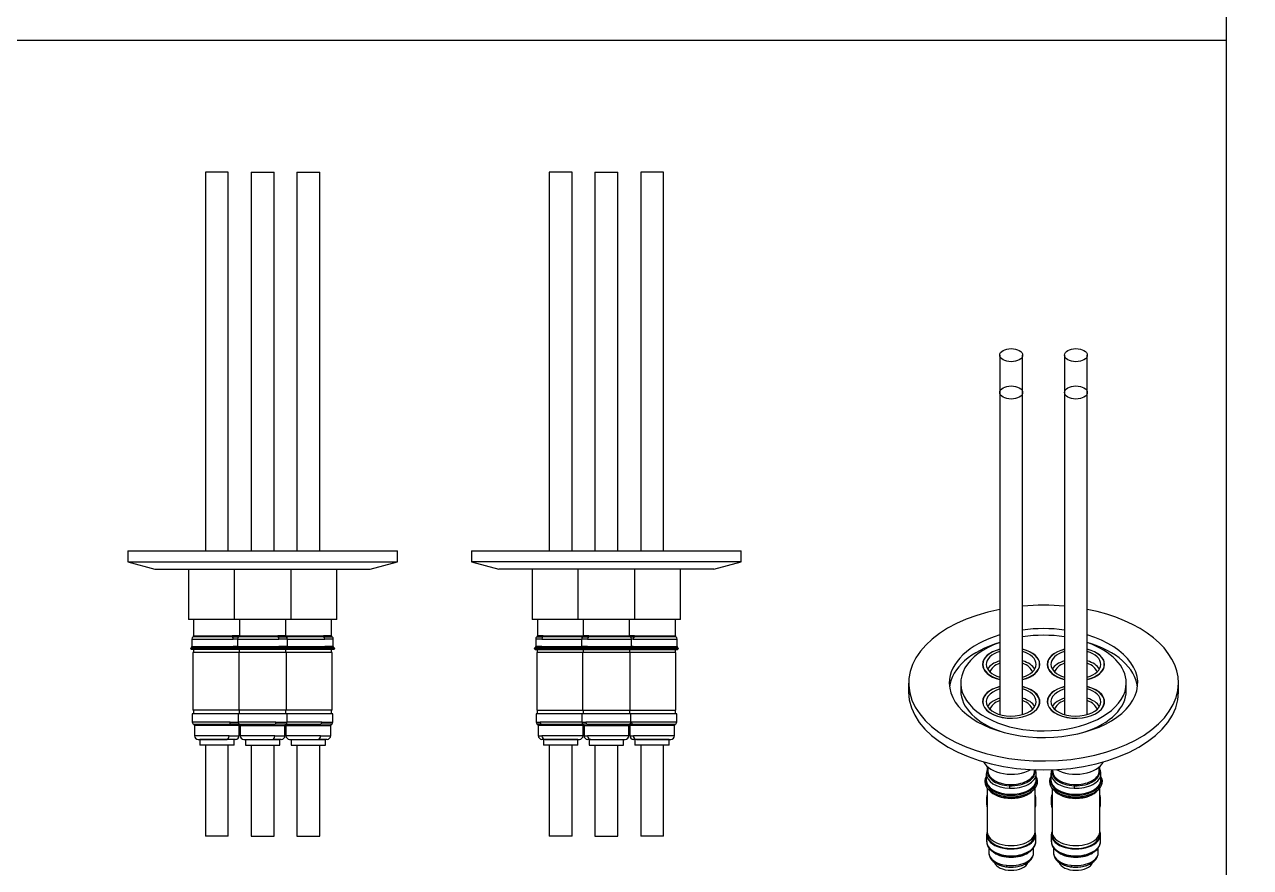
# Model space of a CAD drawing. Header units: millimetres. Extents: x -4251 to 2609, y -1673 to 4048.
# Drawn here: x -2371 to -2030.5, y 3469 to 3703.1 of the extents above; entities that cross this region are included whole.
import ezdxf

# ---------------------------------------------------------------- set-up
doc = ezdxf.new("R2010")
doc.units = ezdxf.units.MM
for name, color, linetype in [('00339', 7, 'Continuous'), ('02353_04', 7, 'Continuous'), ('02646_07', 7, 'Continuous'), ('02648', 7, 'Continuous'), ('03955_75', 7, 'Continuous'), ('14451', 7, 'Continuous'), ('53083_07', 7, 'Continuous')]:
    doc.layers.add(name, color=color, linetype=linetype)

msp = doc.modelspace()

# ---------------------------------------------------------------- linework, layer by layer
at = {"elevation": 0}
for points in [[(-190.3583, 3043.0216), (-2037.2466, 3043.0216), (-2037.2466, 3985.6339)], [(-2037.2466, 3698.5975), (-2718.5459, 3698.5975)]]:
    msp.add_lwpolyline(points, dxfattribs=at)
at = {"layer": '00339', "color": 7, "linetype": 'Continuous'}
for p, q in [((-2324.007, 3537.9044, 0), (-2324.007, 3533.3701, 0)), ((-2311.307, 3537.9044, 0), (-2311.307, 3533.3701, 0)), ((-2298.4038, 3533.3701, 0), (-2298.4038, 3537.9044, 0)), ((-2285.7038, 3533.3701, 0), (-2285.7038, 3537.9044, 0)), ((-2228.5477, 3537.9044, 0), (-2228.5477, 3533.3701, 0)), ((-2215.8477, 3537.9044, 0), (-2215.8477, 3533.3701, 0)), ((-2202.9445, 3533.3701, 0), (-2202.9445, 3537.9044, 0)), ((-2190.2445, 3533.3701, 0), (-2190.2445, 3537.9044, 0)), ((-2324.4896, 3532.4372, 0), (-2313.0089, 3532.4372, 0)), ((-2324.4896, 3532.4372, 0), (-2324.4896, 3530.3968, 0)), ((-2324.4896, 3530.3968, 0), (-2313.0089, 3530.3968, 0)), ((-2313.2198, 3533.0591, 0), (-2324.1679, 3533.0591, 0)), ((-2324.007, 3533.3701, 0), (-2313.3253, 3533.3701, 0)), ((-2311.307, 3533.3701, 0), (-2313.3253, 3533.3701, 0)), ((-2313.2198, 3533.0591, 0), (-2311.4679, 3533.0591, 0)), ((-2311.7896, 3532.4372, 0), (-2313.0089, 3532.4372, 0)), ((-2311.7896, 3530.3968, 0), (-2313.0089, 3530.3968, 0)), ((-2311.7896, 3532.4372, 0), (-2300.3089, 3532.4372, 0)), ((-2311.7896, 3532.4372, 0), (-2311.7896, 3530.3968, 0)), ((-2311.7896, 3530.3968, 0), (-2300.3089, 3530.3968, 0)), ((-2300.5198, 3533.0591, 0), (-2311.4679, 3533.0591, 0)), ((-2311.307, 3533.3701, 0), (-2300.6253, 3533.3701, 0)), ((-2298.4038, 3533.3701, 0), (-2300.6253, 3533.3701, 0)), ((-2300.5198, 3533.0591, 0), (-2298.2429, 3533.0591, 0)), ((-2297.9212, 3532.4372, 0), (-2300.3089, 3532.4372, 0)), ((-2297.9212, 3530.3968, 0), (-2300.3089, 3530.3968, 0)), ((-2287.8198, 3533.0591, 0), (-2298.7679, 3533.0591, 0)), ((-2298.4038, 3533.3701, 0), (-2287.9253, 3533.3701, 0)), ((-2297.9212, 3532.4372, 0), (-2287.6089, 3532.4372, 0)), ((-2297.9212, 3530.3968, 0), (-2297.9212, 3532.4372, 0)), ((-2297.9212, 3530.3968, 0), (-2287.6089, 3530.3968, 0)), ((-2285.7038, 3533.3701, 0), (-2287.9253, 3533.3701, 0)), ((-2287.8198, 3533.0591, 0), (-2285.5429, 3533.0591, 0)), ((-2285.2212, 3532.4372, 0), (-2287.6089, 3532.4372, 0)), ((-2285.2212, 3530.3968, 0), (-2287.6089, 3530.3968, 0)), ((-2285.2212, 3530.3968, 0), (-2285.2212, 3532.4372, 0)), ((-2227.3317, 3532.4372, 0), (-2229.0303, 3532.4372, 0)), ((-2229.0303, 3532.4372, 0), (-2229.0303, 3530.3968, 0)), ((-2227.3317, 3530.3968, 0), (-2229.0303, 3530.3968, 0)), ((-2228.7085, 3533.0591, 0), (-2227.0888, 3533.0591, 0)), ((-2226.9673, 3533.3701, 0), (-2228.5477, 3533.3701, 0)), ((-2227.3317, 3532.4372, 0), (-2216.3303, 3532.4372, 0)), ((-2227.3317, 3530.3968, 0), (-2216.3303, 3530.3968, 0)), ((-2216.0085, 3533.0591, 0), (-2227.0888, 3533.0591, 0)), ((-2226.9673, 3533.3701, 0), (-2215.8477, 3533.3701, 0)), ((-2214.6317, 3532.4372, 0), (-2216.3303, 3532.4372, 0)), ((-2216.3303, 3532.4372, 0), (-2216.3303, 3530.3968, 0)), ((-2214.6317, 3530.3968, 0), (-2216.3303, 3530.3968, 0)), ((-2216.0085, 3533.0591, 0), (-2214.3888, 3533.0591, 0)), ((-2214.2673, 3533.3701, 0), (-2215.8477, 3533.3701, 0)), ((-2214.6317, 3532.4372, 0), (-2202.4619, 3532.4372, 0)), ((-2214.6317, 3530.3968, 0), (-2202.4619, 3530.3968, 0)), ((-2202.7836, 3533.0591, 0), (-2214.3888, 3533.0591, 0)), ((-2214.2673, 3533.3701, 0), (-2202.9445, 3533.3701, 0)), ((-2201.5673, 3533.3701, 0), (-2202.9445, 3533.3701, 0)), ((-2202.7836, 3533.0591, 0), (-2201.6888, 3533.0591, 0)), ((-2202.4619, 3530.3968, 0), (-2202.4619, 3532.4372, 0)), ((-2201.9317, 3532.4372, 0), (-2202.4619, 3532.4372, 0)), ((-2201.9317, 3530.3968, 0), (-2202.4619, 3530.3968, 0)), ((-2201.9317, 3532.4372, 0), (-2189.7619, 3532.4372, 0)), ((-2201.9317, 3530.3968, 0), (-2189.7619, 3530.3968, 0)), ((-2190.0836, 3533.0591, 0), (-2201.6888, 3533.0591, 0)), ((-2201.5673, 3533.3701, 0), (-2190.2445, 3533.3701, 0)), ((-2189.7619, 3530.3968, 0), (-2189.7619, 3532.4372, 0)), ((-2324.6012, 3530.1274, 0), (-2324.9087, 3529.8199, 0)), ((-2284.8021, 3529.8199, 0), (-2324.9087, 3529.8199, 0)), ((-2324.9087, 3529.8199, 0), (-2324.6393, 3529.5505, 0)), ((-2285.0715, 3529.5505, 0), (-2324.6393, 3529.5505, 0)), ((-2312.9357, 3530.1274, 0), (-2324.6012, 3530.1274, 0)), ((-2312.9357, 3530.1274, 0), (-2311.9012, 3530.1274, 0)), ((-2311.9012, 3530.1274, 0), (-2312.2087, 3529.8199, 0)), ((-2312.2087, 3529.8199, 0), (-2311.9393, 3529.5505, 0)), ((-2300.2357, 3530.1274, 0), (-2311.9012, 3530.1274, 0)), ((-2300.2357, 3530.1274, 0), (-2297.8096, 3530.1274, 0)), ((-2287.5357, 3530.1274, 0), (-2297.8096, 3530.1274, 0)), ((-2297.5021, 3529.8199, 0), (-2297.8096, 3530.1274, 0)), ((-2297.7715, 3529.5505, 0), (-2297.5021, 3529.8199, 0)), ((-2287.5357, 3530.1274, 0), (-2285.1096, 3530.1274, 0)), ((-2284.8021, 3529.8199, 0), (-2285.1096, 3530.1274, 0)), ((-2285.0715, 3529.5505, 0), (-2284.8021, 3529.8199, 0)), ((-2229.1419, 3530.1274, 0), (-2229.4494, 3529.8199, 0)), ((-2189.3428, 3529.8199, 0), (-2229.4494, 3529.8199, 0)), ((-2229.4494, 3529.8199, 0), (-2229.18, 3529.5505, 0)), ((-2229.18, 3529.5505, 0), (-2189.6122, 3529.5505, 0)), ((-2229.1419, 3530.1274, 0), (-2227.416, 3530.1274, 0)), ((-2216.4419, 3530.1274, 0), (-2227.416, 3530.1274, 0)), ((-2216.4419, 3530.1274, 0), (-2216.7494, 3529.8199, 0)), ((-2216.7494, 3529.8199, 0), (-2216.48, 3529.5505, 0)), ((-2216.4419, 3530.1274, 0), (-2214.716, 3530.1274, 0)), ((-2202.3503, 3530.1274, 0), (-2214.716, 3530.1274, 0)), ((-2202.0428, 3529.8199, 0), (-2202.3503, 3530.1274, 0)), ((-2202.3503, 3530.1274, 0), (-2202.016, 3530.1274, 0)), ((-2202.3122, 3529.5505, 0), (-2202.0428, 3529.8199, 0)), ((-2189.6503, 3530.1274, 0), (-2202.016, 3530.1274, 0)), ((-2189.3428, 3529.8199, 0), (-2189.6503, 3530.1274, 0)), ((-2189.6122, 3529.5505, 0), (-2189.3428, 3529.8199, 0)), ((-2103.4392, 3496.8726, 0), (-2103.4392, 3495.8021, 0)), ((-2090.536, 3495.8021, 0), (-2090.536, 3496.1735, 0)), ((-2085.4787, 3496.1735, 0), (-2085.4787, 3495.8021, 0)), ((-2072.5755, 3495.8021, 0), (-2072.5755, 3496.8726, 0)), ((-2103.9218, 3495.0404, 0), (-2103.9218, 3493.3744, 0)), ((-2090.0534, 3493.3744, 0), (-2090.0534, 3495.0404, 0)), ((-2085.9613, 3495.0404, 0), (-2085.9613, 3493.3744, 0)), ((-2072.0929, 3493.3744, 0), (-2072.0929, 3495.0404, 0)), ((-2102.1872, 3489.9014, 0), (-2101.9967, 3489.7914, 0)), ((-2091.9785, 3489.7914, 0), (-2091.788, 3489.9014, 0)), ((-2084.2267, 3489.9014, 0), (-2084.0362, 3489.7914, 0)), ((-2074.018, 3489.7914, 0), (-2073.8275, 3489.9014, 0))]:
    msp.add_line(p, q, dxfattribs=at)
for centre, radius, start, end in [((-2324.8706, 3530.3968, 0), 0.381, 314.999981, 359.999997), ((-2323.7276, 3532.4372, 0), 0.762, 125.294386, 180.000001), ((-2324.388, 3533.3701, 0), 0.381, 305.294384, 359.999997), ((-2312.1706, 3530.3968, 0), 0.381, 314.999981, 359.999997), ((-2311.0276, 3532.4372, 0), 0.762, 125.294386, 180.000001), ((-2311.688, 3533.3701, 0), 0.381, 305.294384, 359.999997), ((-2298.0228, 3533.3701, 0), 0.381, 180.000022, 234.705633), ((-2298.6832, 3532.4372, 0), 0.762, 0, 54.705606), ((-2297.5402, 3530.3968, 0), 0.381, 180.000025, 225.000034), ((-2285.3228, 3533.3701, 0), 0.381, 180.000022, 234.705633), ((-2285.9832, 3532.4372, 0), 0.762, 0, 54.705606), ((-2284.8402, 3530.3968, 0), 0.381, 180.000025, 225.000034), ((-2229.4113, 3530.3968, 0), 0.381, 314.999975, 359.999983), ((-2228.2683, 3532.4372, 0), 0.762, 125.294394, 180.000001), ((-2228.9287, 3533.3701, 0), 0.381, 305.294377, 359.999985), ((-2216.7113, 3530.3968, 0), 0.381, 314.999975, 359.999983), ((-2215.5683, 3532.4372, 0), 0.762, 125.294394, 180.000001), ((-2216.2287, 3533.3701, 0), 0.381, 305.294377, 359.999985), ((-2202.5635, 3533.3701, 0), 0.381, 180.000003, 234.705615), ((-2203.2239, 3532.4372, 0), 0.762, 0, 54.70561), ((-2202.0809, 3530.3968, 0), 0.381, 180.000003, 225.000019), ((-2189.8635, 3533.3701, 0), 0.381, 180.000003, 234.705615), ((-2190.5239, 3532.4372, 0), 0.762, 0, 54.70561), ((-2189.3809, 3530.3968, 0), 0.381, 180.000003, 225.000019), ((-2100.2343, 3494.8386, 0), 3.678, 150.633138, 177.113948), ((-2082.2738, 3494.8386, 0), 3.678, 158.347388, 177.113948)]:
    msp.add_arc(centre, radius, start, end, dxfattribs=at)
for centre, major_axis, ratio, start_param, end_param in [((-2313.0755, 3533.3701, 0), (0, 0.381), 0.65566811, 1.57079586, 2.52558945), ((-2313.5085, 3532.4372, 0), (0, 0.762), 0.65566811, 4.712389, 5.66718163), ((-2312.7591, 3530.3968, 0), (0, 0.381), 0.65566811, 1.57079574, 2.35619484), ((-2300.3755, 3533.3701, 0), (0, 0.381), 0.65566811, 1.57079586, 2.52558945), ((-2300.8085, 3532.4372, 0), (0, 0.762), 0.65566811, 4.712389, 5.66718163), ((-2300.0591, 3530.3968, 0), (0, 0.381), 0.65566811, 1.57079574, 2.35619484), ((-2287.6755, 3533.3701, 0), (0, 0.381), 0.65566811, 1.57079586, 2.52558945), ((-2288.1085, 3532.4372, 0), (0, 0.762), 0.65566811, 4.712389, 5.66718163), ((-2287.3591, 3530.3968, 0), (0, 0.381), 0.65566811, 1.57079574, 2.35619484), ((-2227.6194, 3530.3968, 0), (0, -0.381), 0.75504922, 0.7853978, 1.57079624), ((-2226.7564, 3532.4372, 0), (0, 0.762), 0.75504922, 0.61600367, 1.57079631), ((-2227.255, 3533.3701, 0), (0, -0.381), 0.75504922, 0.61600318, 1.57079625), ((-2214.9194, 3530.3968, 0), (0, -0.381), 0.75504922, 0.7853978, 1.57079624), ((-2214.0564, 3532.4372, 0), (0, 0.762), 0.75504922, 0.61600367, 1.57079631), ((-2214.555, 3533.3701, 0), (0, -0.381), 0.75504922, 0.61600318, 1.57079625), ((-2202.2194, 3530.3968, 0), (0, -0.381), 0.75504922, 0.7853978, 1.57079624), ((-2201.3564, 3532.4372, 0), (0, 0.762), 0.75504922, 0.61600367, 1.57079631), ((-2201.855, 3533.3701, 0), (0, -0.381), 0.75504922, 0.61600318, 1.57079625), ((-2096.9876, 3495.5482, 0), (6.6125, 0), 0.57735027, 2.92056293, 4.64205801), ((-2096.9876, 3495.5482, 0), (-6.6125, 0), 0.57735027, 1.50046532, 3.30539481), ((-2079.0271, 3495.5482, 0), (6.6125, 0), 0.57735027, 2.97779062, 4.64205801), ((-2079.0271, 3495.5482, 0), (-6.6125, 0), 0.57735027, 1.50046532, 3.36262238), ((-2096.9876, 3492.9034, 0), (-7.3533, 0), 0.57735027, 5.94393731, 6.28318531), ((-2096.9876, 3492.9034, 0), (-7.3533, 0), 0.57735027, 0, 3.48084065), ((-2096.9876, 3493.1544, 0), (7.0458, 0), 0.57735027, 2.96337853, 4.64205801), ((-2096.9876, 3495.0404, 0), (6.9342, 0), 0.57735027, 3.14159265, 4.64205795), ((-2096.9876, 3493.3744, 0), (6.9342, 0), 0.57735027, 3.14159265, 3.15786553), ((-2096.9876, 3493.3744, 0), (6.9342, 0), 0.57735027, 3.15786553, 4.64205801), ((-2096.9876, 3495.8021, 0), (6.4516, 0), 0.57735027, 3.14159265, 3.18133205), ((-2096.9876, 3495.8021, 0), (6.4516, 0), 0.57735027, 3.18133205, 4.64205801), ((-2096.9876, 3493.1544, 0), (-7.0458, 0), 0.57735027, 1.50046531, 3.31980676), ((-2096.9876, 3495.0404, 0), (-6.9342, 0), 0.57735027, 1.50046532, 3.14486238), ((-2096.9876, 3493.3744, 0), (-6.9342, 0), 0.57735027, 1.50046531, 3.14159265), ((-2096.9876, 3495.8021, 0), (-6.4516, 0), 0.57735027, 1.50046531, 3.08654418), ((-2096.9876, 3495.8021, 0), (-6.4516, 0), 0.57735027, 3.08654418, 3.14159265), ((-2079.0271, 3492.9034, 0), (-7.3533, 0), 0.57735027, 5.94393731, 6.28318531), ((-2079.0271, 3492.9034, 0), (-7.3533, 0), 0.57735027, 0, 3.48084065), ((-2079.0271, 3493.1544, 0), (7.0458, 0), 0.57735027, 2.96337853, 4.64205801), ((-2079.0271, 3495.0404, 0), (6.9342, 0), 0.57735027, 3.14159265, 4.64205795), ((-2079.0271, 3493.3744, 0), (6.9342, 0), 0.57735027, 3.14159265, 3.15786553), ((-2079.0271, 3493.3744, 0), (6.9342, 0), 0.57735027, 3.15786553, 4.64205801), ((-2079.0271, 3495.8021, 0), (6.4516, 0), 0.57735027, 3.14159265, 3.18133205), ((-2079.0271, 3495.8021, 0), (6.4516, 0), 0.57735027, 3.18133205, 4.64205801), ((-2079.0271, 3493.1544, 0), (-7.0458, 0), 0.57735027, 1.50046531, 3.31980676), ((-2079.0271, 3495.0404, 0), (-6.9342, 0), 0.57735027, 1.50046532, 3.14486238), ((-2079.0271, 3493.3744, 0), (-6.9342, 0), 0.57735027, 1.50046531, 3.14159265), ((-2079.0271, 3495.8021, 0), (-6.4516, 0), 0.57735027, 1.50046531, 3.08654418), ((-2079.0271, 3495.8021, 0), (-6.4516, 0), 0.57735027, 3.08654418, 3.14159265), ((-2096.9876, 3492.6834, 0), (7.0839, 0), 0.57735027, 3.92699091, 5.49778705), ((-2097.5017, 3489.1614, 0), (0.0155, 0.3807), 0.05737767, 4.54363758, 5.32903668), ((-2097.4213, 3491.4857, 0), (0.031, 0.7614), 0.0573777, 1.23265073, 2.18744337), ((-2097.4677, 3491.8671, 0), (0.0155, 0.3807), 0.05737767, 4.37424296, 5.32903655), ((-2079.0271, 3492.6834, 0), (7.0839, 0), 0.57735027, 3.92699091, 5.49778705), ((-2079.5411, 3489.1614, 0), (0.0155, 0.3807), 0.05737767, 4.54363758, 5.32903668), ((-2079.4608, 3491.4857, 0), (0.031, 0.7614), 0.0573777, 1.23265073, 2.18744337), ((-2079.5072, 3491.8671, 0), (0.0155, 0.3807), 0.05737767, 4.37424296, 5.32903655)]:
    msp.add_ellipse(centre, major_axis=major_axis, ratio=ratio, start_param=start_param, end_param=end_param, dxfattribs=at)
for points, knots in [([(-2090.0675, 3495.057, 0), (-2090.0635, 3495.1325, 0), (-2090.0518, 3495.3792, 0), (-2090.1385, 3495.7778, 0), (-2090.2489, 3496.0856, 0), (-2090.3002, 3496.2053, 0)], [0, 0, 0, 0, 0.029218721, 0.111855199, 0.166284502, 0.166284502, 0.166284502, 0.166284502]), ([(-2072.107, 3495.057, 0), (-2072.103, 3495.1325, 0), (-2072.0913, 3495.3792, 0), (-2072.1927, 3495.8456, 0), (-2072.3688, 3496.2966, 0), (-2072.5132, 3496.5538, 0), (-2072.5626, 3496.634, 0)], [0, 0, 0, 0, 0.029218721, 0.111855199, 0.194544236, 0.232892516, 0.232892516, 0.232892516, 0.232892516])]:
    msp.add_open_spline(points, degree=3, knots=knots, dxfattribs=at)
at = {"layer": '02353_04', "color": 7, "linetype": 'Continuous'}
for p, q in [((-2285.3355, 3511.717, 0), (-2324.3753, 3511.717, 0)), ((-2324.3753, 3511.717, 0), (-2324.3753, 3509.3991, 0)), ((-2311.6753, 3511.717, 0), (-2311.6753, 3509.3991, 0)), ((-2298.0355, 3509.3991, 0), (-2298.0355, 3511.717, 0)), ((-2285.3355, 3509.3991, 0), (-2285.3355, 3511.717, 0)), ((-2189.8762, 3511.717, 0), (-2228.916, 3511.717, 0)), ((-2228.916, 3511.717, 0), (-2228.916, 3509.3991, 0)), ((-2216.216, 3511.717, 0), (-2216.216, 3509.3991, 0)), ((-2202.5762, 3509.3991, 0), (-2202.5762, 3511.717, 0)), ((-2189.8762, 3509.3991, 0), (-2189.8762, 3511.717, 0)), ((-2313.8484, 3509.3991, 0), (-2324.3753, 3509.3991, 0)), ((-2323.9946, 3508.8172, 0), (-2314.0553, 3508.8172, 0)), ((-2311.3451, 3508.4673, 0), (-2323.7657, 3508.4673, 0)), ((-2323.7657, 3508.4673, 0), (-2323.7657, 3505.621, 0)), ((-2311.2946, 3508.8172, 0), (-2314.0553, 3508.8172, 0)), ((-2313.8484, 3509.3991, 0), (-2311.6753, 3509.3991, 0)), ((-2301.1484, 3509.3991, 0), (-2311.6753, 3509.3991, 0)), ((-2311.3451, 3505.621, 0), (-2311.3451, 3508.4673, 0)), ((-2311.2946, 3508.8172, 0), (-2301.3553, 3508.8172, 0)), ((-2311.0657, 3508.4673, 0), (-2298.6451, 3508.4673, 0)), ((-2311.0657, 3508.4673, 0), (-2311.0657, 3505.621, 0)), ((-2298.4162, 3508.8172, 0), (-2301.3553, 3508.8172, 0)), ((-2301.1484, 3509.3991, 0), (-2298.0355, 3509.3991, 0)), ((-2298.6451, 3505.621, 0), (-2298.6451, 3508.4673, 0)), ((-2298.4162, 3508.8172, 0), (-2288.6553, 3508.8172, 0)), ((-2298.3657, 3508.4673, 0), (-2285.9451, 3508.4673, 0)), ((-2298.3657, 3508.4673, 0), (-2298.3657, 3505.621, 0)), ((-2288.4484, 3509.3991, 0), (-2298.0355, 3509.3991, 0)), ((-2285.7162, 3508.8172, 0), (-2288.6553, 3508.8172, 0)), ((-2288.4484, 3509.3991, 0), (-2285.3355, 3509.3991, 0)), ((-2285.9451, 3505.621, 0), (-2285.9451, 3508.4673, 0)), ((-2228.916, 3509.3991, 0), (-2227.8205, 3509.3991, 0)), ((-2227.501, 3508.8172, 0), (-2228.5353, 3508.8172, 0)), ((-2215.8858, 3508.4673, 0), (-2228.3064, 3508.4673, 0)), ((-2228.3064, 3508.4673, 0), (-2228.3064, 3505.621, 0)), ((-2216.216, 3509.3991, 0), (-2227.8205, 3509.3991, 0)), ((-2227.501, 3508.8172, 0), (-2215.8353, 3508.8172, 0)), ((-2216.216, 3509.3991, 0), (-2215.1205, 3509.3991, 0)), ((-2215.8858, 3505.621, 0), (-2215.8858, 3508.4673, 0)), ((-2214.801, 3508.8172, 0), (-2215.8353, 3508.8172, 0)), ((-2215.6064, 3508.4673, 0), (-2203.1858, 3508.4673, 0)), ((-2215.6064, 3508.4673, 0), (-2215.6064, 3505.621, 0)), ((-2202.5762, 3509.3991, 0), (-2215.1205, 3509.3991, 0)), ((-2214.801, 3508.8172, 0), (-2202.9568, 3508.8172, 0)), ((-2203.1858, 3505.621, 0), (-2203.1858, 3508.4673, 0)), ((-2202.101, 3508.8172, 0), (-2202.9568, 3508.8172, 0)), ((-2190.4858, 3508.4673, 0), (-2202.9064, 3508.4673, 0)), ((-2202.9064, 3508.4673, 0), (-2202.9064, 3505.621, 0)), ((-2202.5762, 3509.3991, 0), (-2202.4205, 3509.3991, 0)), ((-2189.8762, 3509.3991, 0), (-2202.4205, 3509.3991, 0)), ((-2202.101, 3508.8172, 0), (-2190.2568, 3508.8172, 0)), ((-2190.4858, 3505.621, 0), (-2190.4858, 3508.4673, 0)), ((-2314.1797, 3505.621, 0), (-2323.7657, 3505.621, 0)), ((-2322.7497, 3504.605, 0), (-2314.732, 3504.605, 0)), ((-2312.3611, 3504.605, 0), (-2314.732, 3504.605, 0)), ((-2314.1797, 3505.621, 0), (-2311.3451, 3505.621, 0)), ((-2301.4797, 3505.621, 0), (-2311.0657, 3505.621, 0)), ((-2310.0497, 3504.605, 0), (-2302.032, 3504.605, 0)), ((-2299.6611, 3504.605, 0), (-2302.032, 3504.605, 0)), ((-2301.4797, 3505.621, 0), (-2298.6451, 3505.621, 0)), ((-2288.7797, 3505.621, 0), (-2298.3657, 3505.621, 0)), ((-2297.3497, 3504.605, 0), (-2289.332, 3504.605, 0)), ((-2286.9611, 3504.605, 0), (-2289.332, 3504.605, 0)), ((-2288.7797, 3505.621, 0), (-2285.9451, 3505.621, 0)), ((-2228.3064, 3505.621, 0), (-2227.3088, 3505.621, 0)), ((-2215.8858, 3505.621, 0), (-2227.3088, 3505.621, 0)), ((-2226.456, 3504.605, 0), (-2227.2904, 3504.605, 0)), ((-2226.456, 3504.605, 0), (-2216.9018, 3504.605, 0)), ((-2215.6064, 3505.621, 0), (-2214.6088, 3505.621, 0)), ((-2203.1858, 3505.621, 0), (-2214.6088, 3505.621, 0)), ((-2213.756, 3504.605, 0), (-2214.5904, 3504.605, 0)), ((-2213.756, 3504.605, 0), (-2204.2018, 3504.605, 0)), ((-2202.9064, 3505.621, 0), (-2201.9088, 3505.621, 0)), ((-2190.4858, 3505.621, 0), (-2201.9088, 3505.621, 0)), ((-2201.056, 3504.605, 0), (-2201.8904, 3504.605, 0)), ((-2201.056, 3504.605, 0), (-2191.5018, 3504.605, 0)), ((-2103.8075, 3488.4919, 0), (-2103.8075, 3486.5993, 0)), ((-2090.1677, 3486.5993, 0), (-2090.1677, 3488.4919, 0)), ((-2085.847, 3488.4919, 0), (-2085.847, 3486.5993, 0)), ((-2072.2072, 3486.5993, 0), (-2072.2072, 3488.4919, 0)), ((-2103.8075, 3478.1224, 0), (-2103.8075, 3476.2298, 0)), ((-2090.1677, 3476.2298, 0), (-2090.1677, 3478.1224, 0)), ((-2085.847, 3478.1224, 0), (-2085.847, 3476.2298, 0)), ((-2072.2072, 3476.2298, 0), (-2072.2072, 3478.1224, 0)), ((-2103.1979, 3474.4811, 0), (-2103.1979, 3473.145, 0)), ((-2090.7773, 3473.145, 0), (-2090.7773, 3474.4913, 0)), ((-2085.2374, 3474.4811, 0), (-2085.2374, 3473.145, 0)), ((-2072.8168, 3473.145, 0), (-2072.8168, 3474.4913, 0))]:
    msp.add_line(p, q, dxfattribs=at)
for centre, radius, start, end in [((-2323.7403, 3509.3991, 0), 0.635, 180.000001, 246.389049), ((-2324.1476, 3508.4673, 0), 0.3819, 0, 66.389056), ((-2311.0403, 3509.3991, 0), 0.635, 180.000001, 246.389049), ((-2310.9632, 3508.4673, 0), 0.3819, 129.359645, 180), ((-2311.4476, 3508.4673, 0), 0.3819, 0, 66.389056), ((-2298.2632, 3508.4673, 0), 0.3819, 113.610954, 180), ((-2298.7476, 3508.4673, 0), 0.3819, 0, 50.640355), ((-2298.6705, 3509.3991, 0), 0.635, 293.610945, 359.999999), ((-2285.5632, 3508.4673, 0), 0.3819, 113.610954, 180), ((-2285.9705, 3509.3991, 0), 0.635, 293.610945, 359.999999), ((-2228.281, 3509.3991, 0), 0.635, 180.000001, 246.389055), ((-2228.6883, 3508.4673, 0), 0.3819, 0, 66.389054), ((-2215.581, 3509.3991, 0), 0.635, 180.000001, 246.389055), ((-2215.5039, 3508.4673, 0), 0.3819, 129.359645, 180), ((-2215.9883, 3508.4673, 0), 0.3819, 0, 66.389054), ((-2202.8039, 3508.4673, 0), 0.3819, 113.610944, 180), ((-2203.2883, 3508.4673, 0), 0.3819, 0, 50.640355), ((-2203.2112, 3509.3991, 0), 0.635, 293.610946, 359.999999), ((-2190.1039, 3508.4673, 0), 0.3819, 113.610944, 180), ((-2190.5112, 3509.3991, 0), 0.635, 293.610946, 359.999999), ((-2322.7497, 3505.621, 0), 1.016, 179.999999, 269.999999), ((-2312.3611, 3505.621, 0), 1.016, 270.000001, 0), ((-2310.0497, 3505.621, 0), 1.016, 179.999999, 269.999999), ((-2299.6611, 3505.621, 0), 1.016, 270.000001, 0), ((-2297.3497, 3505.621, 0), 1.016, 179.999999, 269.999999), ((-2286.9611, 3505.621, 0), 1.016, 270.000001, 0), ((-2227.2904, 3505.621, 0), 1.016, 179.999999, 270), ((-2216.9018, 3505.621, 0), 1.016, 270, 0), ((-2214.5904, 3505.621, 0), 1.016, 179.999999, 270), ((-2204.2018, 3505.621, 0), 1.016, 270, 0), ((-2201.8904, 3505.621, 0), 1.016, 179.999999, 270), ((-2191.5018, 3505.621, 0), 1.016, 270, 0), ((-2097.0948, 3481.7334, 0), 9.7083, 262.517221, 273.564013), ((-2079.1343, 3481.7334, 0), 9.7083, 262.517221, 273.564013)]:
    msp.add_arc(centre, radius, start, end, dxfattribs=at)
for centre, major_axis, ratio, start_param, end_param in [((-2314.1935, 3509.3991, 0), (0, 0.635), 0.54356024, 3.55368134, 4.71238899), ((-2301.4935, 3509.3991, 0), (0, 0.635), 0.54356024, 3.55368134, 4.71238899), ((-2288.7935, 3509.3991, 0), (0, 0.635), 0.54356024, 3.55368134, 4.71238899), ((-2227.2875, 3509.3991, 0), (0, -0.635), 0.83937016, 4.71238895, 5.8710966), ((-2214.5875, 3509.3991, 0), (0, -0.635), 0.83937016, 4.71238895, 5.8710966), ((-2201.8875, 3509.3991, 0), (0, -0.635), 0.83937016, 4.71238895, 5.8710966), ((-2314.732, 3505.621, 0), (0, 1.016), 0.54356024, 3.14159265, 4.71238897), ((-2302.032, 3505.621, 0), (0, 1.016), 0.54356024, 3.14159265, 4.71238897), ((-2289.332, 3505.621, 0), (0, 1.016), 0.54356024, 3.14159265, 4.71238897), ((-2226.456, 3505.621, 0), (0, -1.016), 0.83937016, 4.71238902, 6.28318531), ((-2213.756, 3505.621, 0), (0, -1.016), 0.83937016, 4.71238902, 6.28318531), ((-2201.056, 3505.621, 0), (0, -1.016), 0.83937016, 4.71238902, 6.28318531), ((-2096.9876, 3488.4919, 0), (-6.8199, 0), 0.57735027, 6.04627191, 6.28318531), ((-2096.9876, 3488.4919, 0), (-6.8199, 0), 0.57735027, 2.90467925, 3.37850606), ((-2079.0271, 3488.4919, 0), (-6.8199, 0), 0.57735027, 6.04627191, 6.28318531), ((-2079.0271, 3488.4919, 0), (-6.8199, 0), 0.57735027, 2.90467925, 3.37850606), ((-2096.9876, 3488.4919, 0), (-6.8199, 0), 0.57735027, 0, 0.2369134), ((-2096.9876, 3486.5993, 0), (6.8199, 0), 0.57735027, 3.13154326, 3.14159265), ((-2096.9876, 3486.5993, 0), (6.8199, 0), 0.57735027, 3.14159265, 3.37850604), ((-2096.9876, 3486.5993, 0), (-6.8199, 0), 0.57735027, 2.90467927, 3.13154327), ((-2096.9876, 3486.5993, 0), (-6.8199, 0), 0.57735027, 3.13154327, 3.14159265), ((-2079.0271, 3488.4919, 0), (-6.8199, 0), 0.57735027, 0, 0.2369134), ((-2079.0271, 3486.5993, 0), (6.8199, 0), 0.57735027, 3.13154326, 3.14159264), ((-2079.0271, 3486.5993, 0), (6.8199, 0), 0.57735027, 3.14159264, 3.37850604), ((-2079.0271, 3486.5993, 0), (-6.8199, 0), 0.57735027, 2.90467927, 3.13154327), ((-2079.0271, 3486.5993, 0), (-6.8199, 0), 0.57735027, 3.13154327, 3.14159265), ((-2096.9876, 3478.1224, 0), (-6.8199, 0), 0.57735027, 6.04627191, 6.28318531), ((-2096.9876, 3478.1224, 0), (-6.8199, 0), 0.57735027, 0, 3.37850606), ((-2096.9876, 3476.2298, 0), (6.8199, 0), 0.57735027, 3.13154326, 3.14159265), ((-2096.9876, 3476.2298, 0), (6.8199, 0), 0.57735027, 3.14159265, 4.50166368), ((-2096.9876, 3478.1224, 0), (6.5659, 0), 0.57735027, 3.08041956, 6.28318531), ((-2096.9876, 3476.2298, 0), (-6.8199, 0), 0.57735027, 1.36007105, 3.13154327), ((-2096.9876, 3478.1224, 0), (6.5659, 0), 0.57735027, 0, 0.06117309), ((-2096.9876, 3476.2298, 0), (-6.8199, 0), 0.57735027, 3.13154327, 3.14159265), ((-2079.0271, 3478.1224, 0), (-6.8199, 0), 0.57735027, 6.04627191, 6.28318531), ((-2079.0271, 3478.1224, 0), (-6.8199, 0), 0.57735027, 0, 3.37850606), ((-2079.0271, 3476.2298, 0), (6.8199, 0), 0.57735027, 3.13154326, 3.14159264), ((-2079.0271, 3476.2298, 0), (6.8199, 0), 0.57735027, 3.14159264, 4.50166368), ((-2079.0271, 3478.1224, 0), (6.5659, 0), 0.57735027, 3.08041956, 6.28318531), ((-2079.0271, 3476.2298, 0), (-6.8199, 0), 0.57735027, 1.36007105, 3.13154327), ((-2079.0271, 3478.1224, 0), (6.5659, 0), 0.57735027, 0, 0.06117309), ((-2079.0271, 3476.2298, 0), (-6.8199, 0), 0.57735027, 3.13154327, 3.14159265), ((-2096.9876, 3473.145, 0), (6.2103, 0), 0.57735027, 3.14159265, 4.5016637), ((-2096.9876, 3475.4691, 0), (-6.2103, 0), 0.57735027, 0.69826104, 2.43774411), ((-2098.2813, 3472.738, 0), (0.0778, 0.6302), 0.17078593, 2.19685944, 3.14142347), ((-2096.9876, 3473.145, 0), (-6.2103, 0), 0.57735027, 1.36007102, 3.12664968), ((-2096.9876, 3473.145, 0), (-6.2103, 0), 0.57735027, 3.12664968, 3.14159265), ((-2079.0271, 3473.145, 0), (6.2103, 0), 0.57735027, 3.14159265, 4.5016637), ((-2079.0271, 3475.4691, 0), (-6.2103, 0), 0.57735027, 0.69826104, 2.43774411), ((-2080.3208, 3472.738, 0), (0.0778, 0.6302), 0.17078593, 2.19685944, 3.14142347), ((-2079.0271, 3473.145, 0), (-6.2103, 0), 0.57735027, 1.36007102, 3.12664968), ((-2079.0271, 3473.145, 0), (-6.2103, 0), 0.57735027, 3.12664968, 3.14159265), ((-2098.0741, 3470.2124, 0), (0.1245, 1.0083), 0.17078595, 2.19685944, 3.14125942), ((-2080.1136, 3470.2124, 0), (0.1245, 1.0083), 0.17078595, 2.19685944, 3.14125942)]:
    msp.add_ellipse(centre, major_axis=major_axis, ratio=ratio, start_param=start_param, end_param=end_param, dxfattribs=at)
for points, knots in [([(-2103.7917, 3486.6466, 0), (-2103.7972, 3486.5397, 0), (-2103.809, 3486.271, 0), (-2103.731, 3485.9205, 0), (-2103.6487, 3485.6808, 0), (-2103.6281, 3485.6254, 0)], [0, 0, 0, 0, 0.046847715, 0.13837308, 0.166215835, 0.166215835, 0.166215835, 0.166215835]), ([(-2090.3517, 3485.6129, 0), (-2090.3421, 3485.6378, 0), (-2090.2625, 3485.8531, 0), (-2090.1787, 3486.1744, 0), (-2090.1816, 3486.4477, 0), (-2090.1835, 3486.5521, 0)], [0.858327591, 0.858327591, 0.858327591, 0.858327591, 0.86992337, 0.95771848, 1, 1, 1, 1]), ([(-2085.8312, 3486.6466, 0), (-2085.8367, 3486.5397, 0), (-2085.8485, 3486.271, 0), (-2085.7705, 3485.9205, 0), (-2085.6882, 3485.6808, 0), (-2085.6675, 3485.6254, 0)], [0, 0, 0, 0, 0.046847715, 0.13837308, 0.166215835, 0.166215835, 0.166215835, 0.166215835]), ([(-2072.3912, 3485.6129, 0), (-2072.3816, 3485.6378, 0), (-2072.302, 3485.8531, 0), (-2072.2182, 3486.1744, 0), (-2072.2211, 3486.4477, 0), (-2072.223, 3486.5521, 0)], [0.858327591, 0.858327591, 0.858327591, 0.858327591, 0.86992337, 0.95771848, 1, 1, 1, 1]), ([(-2103.7917, 3476.2771, 0), (-2103.7972, 3476.1702, 0), (-2103.809, 3475.9015, 0), (-2103.701, 3475.4163, 0), (-2103.4781, 3474.8761, 0), (-2103.1387, 3474.3588, 0), (-2102.693, 3473.8756, 0), (-2102.1429, 3473.4322, 0), (-2101.4984, 3473.0378, 0), (-2100.7703, 3472.6999, 0), (-2099.9812, 3472.4273, 0), (-2099.155, 3472.2236, 0), (-2098.6422, 3472.1479, 0), (-2098.3591, 3472.1078, 0)], [0, 0, 0, 0, 0.04684772, 0.13837308, 0.23005116, 0.32330906, 0.41885461, 0.51648321, 0.61542341, 0.71488626, 0.81428818, 0.91348273, 1, 1, 1, 1]), ([(-2096.4913, 3472.0439, 0), (-2096.3396, 3472.0481, 0), (-2095.9275, 3472.0608, 0), (-2095.1791, 3472.16, 0), (-2094.3242, 3472.3363, 0), (-2093.5065, 3472.5855, 0), (-2092.7494, 3472.8998, 0), (-2092.0635, 3473.2775, 0), (-2091.4626, 3473.7145, 0), (-2090.9611, 3474.2049, 0), (-2090.5701, 3474.7417, 0), (-2090.3091, 3475.3052, 0), (-2090.1787, 3475.8048, 0), (-2090.1816, 3476.0782, 0), (-2090.1835, 3476.1826, 0)], [0, 0, 0, 0, 0.04179971, 0.13327563, 0.22490484, 0.31678614, 0.40900877, 0.50162582, 0.59459202, 0.68752577, 0.7796392, 0.86992337, 0.95771848, 1, 1, 1, 1]), ([(-2085.8312, 3476.2771, 0), (-2085.8367, 3476.1702, 0), (-2085.8485, 3475.9015, 0), (-2085.7405, 3475.4163, 0), (-2085.5176, 3474.8761, 0), (-2085.1782, 3474.3588, 0), (-2084.7325, 3473.8756, 0), (-2084.1824, 3473.4322, 0), (-2083.5379, 3473.0378, 0), (-2082.8098, 3472.6999, 0), (-2082.0207, 3472.4273, 0), (-2081.1945, 3472.2236, 0), (-2080.6817, 3472.1479, 0), (-2080.3986, 3472.1078, 0)], [0, 0, 0, 0, 0.04684772, 0.13837308, 0.23005116, 0.32330906, 0.41885461, 0.51648321, 0.61542341, 0.71488626, 0.81428818, 0.91348273, 1, 1, 1, 1]), ([(-2078.5308, 3472.0439, 0), (-2078.3791, 3472.0481, 0), (-2077.967, 3472.0608, 0), (-2077.2186, 3472.16, 0), (-2076.3637, 3472.3363, 0), (-2075.546, 3472.5855, 0), (-2074.7888, 3472.8998, 0), (-2074.1029, 3473.2775, 0), (-2073.5021, 3473.7145, 0), (-2073.0006, 3474.2049, 0), (-2072.6096, 3474.7417, 0), (-2072.3486, 3475.3052, 0), (-2072.2182, 3475.8048, 0), (-2072.2211, 3476.0782, 0), (-2072.223, 3476.1826, 0)], [0, 0, 0, 0, 0.04179971, 0.13327563, 0.22490484, 0.31678614, 0.40900877, 0.50162582, 0.59459202, 0.68752577, 0.7796392, 0.86992337, 0.95771848, 1, 1, 1, 1]), ([(-2103.1932, 3473.1411, 0), (-2103.1949, 3473.121, 0), (-2103.2091, 3472.9195, 0), (-2103.1376, 3472.5033, 0), (-2102.9551, 3471.9567, 0), (-2102.6551, 3471.4358, 0), (-2102.2527, 3470.9518, 0), (-2101.7462, 3470.5074, 0), (-2101.1425, 3470.1117, 0), (-2100.4511, 3469.7734, 0), (-2099.6964, 3469.5031, 0), (-2098.9219, 3469.3095, 0), (-2098.4483, 3469.2395, 0), (-2098.1986, 3469.2041, 0)], [0.011680303, 0.011680303, 0.011680303, 0.011680303, 0.021660515, 0.114676475, 0.207146037, 0.300933121, 0.397638587, 0.497859883, 0.60101339, 0.705800157, 0.810929807, 0.915775889, 1, 1, 1, 1]), ([(-2098.1986, 3469.2041, 0), (-2098.0317, 3469.1855, 0), (-2097.6244, 3469.1419, 0), (-2096.8739, 3469.1182, 0), (-2096.0155, 3469.165, 0), (-2095.1667, 3469.2863, 0), (-2094.352, 3469.4812, 0), (-2093.5831, 3469.7486, 0), (-2092.8745, 3470.0873, 0), (-2092.2409, 3470.4961, 0), (-2091.6999, 3470.9707, 0), (-2091.283, 3471.4864, 0), (-2090.9869, 3472.0352, 0), (-2090.8125, 3472.5753, 0), (-2090.7958, 3472.9074, 0), (-2090.7893, 3473.0747, 0)], [0, 0, 0, 0, 0.04388366, 0.12585006, 0.20786684, 0.29003842, 0.37252854, 0.45552016, 0.5391594, 0.62346372, 0.70799899, 0.79155903, 0.86417151, 0.9420512, 1, 1, 1, 1]), ([(-2085.2254, 3473.2154, 0), (-2085.2305, 3473.1664, 0), (-2085.2529, 3472.9444, 0), (-2085.1771, 3472.5033, 0), (-2084.9946, 3471.9567, 0), (-2084.6946, 3471.4358, 0), (-2084.2922, 3470.9518, 0), (-2083.7857, 3470.5074, 0), (-2083.182, 3470.1117, 0), (-2082.4906, 3469.7734, 0), (-2081.7359, 3469.5031, 0), (-2080.9614, 3469.3095, 0), (-2080.4878, 3469.2395, 0), (-2080.2381, 3469.2041, 0)], [0, 0, 0, 0, 0.02166052, 0.11467647, 0.20714604, 0.30093312, 0.39763859, 0.49785988, 0.60101339, 0.70580016, 0.81092981, 0.91577589, 1, 1, 1, 1]), ([(-2080.2381, 3469.2041, 0), (-2080.0712, 3469.1855, 0), (-2079.6639, 3469.1419, 0), (-2078.9134, 3469.1182, 0), (-2078.055, 3469.165, 0), (-2077.2062, 3469.2863, 0), (-2076.3915, 3469.4812, 0), (-2075.6226, 3469.7486, 0), (-2074.914, 3470.0873, 0), (-2074.2804, 3470.4961, 0), (-2073.7394, 3470.9707, 0), (-2073.3225, 3471.4864, 0), (-2073.0264, 3472.0352, 0), (-2072.8519, 3472.5753, 0), (-2072.8353, 3472.9074, 0), (-2072.8288, 3473.0747, 0)], [0, 0, 0, 0, 0.04388366, 0.12585006, 0.20786684, 0.29003842, 0.37252854, 0.45552016, 0.5391594, 0.62346372, 0.70799899, 0.79155903, 0.86417151, 0.9420512, 1, 1, 1, 1])]:
    msp.add_open_spline(points, degree=3, knots=knots, dxfattribs=at)
at = {"layer": '02646_07', "color": 7, "linetype": 'Continuous'}
for p, q in [((-2312.7929, 3504.605, 0), (-2322.3179, 3504.605, 0)), ((-2322.3179, 3504.605, 0), (-2322.3179, 3503.0048, 0)), ((-2312.7929, 3503.0048, 0), (-2322.3179, 3503.0048, 0)), ((-2312.7929, 3503.0048, 0), (-2312.7929, 3504.605, 0)), ((-2309.6179, 3504.605, 0), (-2300.0929, 3504.605, 0)), ((-2309.6179, 3504.605, 0), (-2309.6179, 3503.0048, 0)), ((-2309.6179, 3503.0048, 0), (-2300.0929, 3503.0048, 0)), ((-2300.0929, 3503.0048, 0), (-2300.0929, 3504.605, 0)), ((-2296.9179, 3504.605, 0), (-2287.3929, 3504.605, 0)), ((-2296.9179, 3504.605, 0), (-2296.9179, 3503.0048, 0)), ((-2296.9179, 3503.0048, 0), (-2287.3929, 3503.0048, 0)), ((-2287.3929, 3503.0048, 0), (-2287.3929, 3504.605, 0)), ((-2217.3336, 3504.605, 0), (-2226.8586, 3504.605, 0)), ((-2226.8586, 3504.605, 0), (-2226.8586, 3503.0048, 0)), ((-2217.3336, 3503.0048, 0), (-2226.8586, 3503.0048, 0)), ((-2217.3336, 3503.0048, 0), (-2217.3336, 3504.605, 0)), ((-2214.1586, 3504.605, 0), (-2204.6336, 3504.605, 0)), ((-2214.1586, 3504.605, 0), (-2214.1586, 3503.0048, 0)), ((-2214.1586, 3503.0048, 0), (-2204.6336, 3503.0048, 0)), ((-2204.6336, 3503.0048, 0), (-2204.6336, 3504.605, 0)), ((-2191.9336, 3504.605, 0), (-2201.4586, 3504.605, 0)), ((-2201.4586, 3504.605, 0), (-2201.4586, 3503.0048, 0)), ((-2191.9336, 3503.0048, 0), (-2201.4586, 3503.0048, 0)), ((-2191.9336, 3503.0048, 0), (-2191.9336, 3504.605, 0))]:
    msp.add_line(p, q, dxfattribs=at)
for centre in [(-2096.9876, 3471.0089, 0), (-2079.0271, 3471.0089, 0)]:
    msp.add_ellipse(centre, major_axis=(-4.7625, 0), ratio=0.57735027, start_param=0.19786551, end_param=2.92012505, dxfattribs=at)
at = {"layer": '02648', "color": 7, "linetype": 'Continuous'}
for p, q in [((-2285.526, 3528.7604, 0), (-2324.1848, 3528.7604, 0)), ((-2324.1848, 3528.7604, 0), (-2324.1848, 3512.7076, 0)), ((-2324.0324, 3529.5505, 0), (-2324.0324, 3528.7604, 0)), ((-2311.4848, 3528.7604, 0), (-2311.4848, 3512.7076, 0)), ((-2311.3324, 3529.5505, 0), (-2311.3324, 3528.7604, 0)), ((-2298.3784, 3528.7604, 0), (-2298.3784, 3529.5505, 0)), ((-2298.226, 3512.7076, 0), (-2298.226, 3528.7604, 0)), ((-2285.6784, 3528.7604, 0), (-2285.6784, 3529.5505, 0)), ((-2285.526, 3512.7076, 0), (-2285.526, 3528.7604, 0)), ((-2190.0667, 3528.7604, 0), (-2228.7255, 3528.7604, 0)), ((-2228.7255, 3528.7604, 0), (-2228.7255, 3512.7076, 0)), ((-2228.5731, 3529.5505, 0), (-2228.5731, 3528.7604, 0)), ((-2216.0255, 3528.7604, 0), (-2216.0255, 3512.7076, 0)), ((-2215.8731, 3529.5505, 0), (-2215.8731, 3528.7604, 0)), ((-2202.9191, 3528.7604, 0), (-2202.9191, 3529.5505, 0)), ((-2202.7667, 3512.7076, 0), (-2202.7667, 3528.7604, 0)), ((-2190.2191, 3528.7604, 0), (-2190.2191, 3529.5505, 0)), ((-2190.0667, 3512.7076, 0), (-2190.0667, 3528.7604, 0)), ((-2285.526, 3512.7076, 0), (-2324.1848, 3512.7076, 0)), ((-2324.0324, 3512.7076, 0), (-2324.0324, 3511.717, 0)), ((-2311.3324, 3512.7076, 0), (-2311.3324, 3511.717, 0)), ((-2298.3784, 3511.717, 0), (-2298.3784, 3512.7076, 0)), ((-2285.6784, 3511.717, 0), (-2285.6784, 3512.7076, 0)), ((-2228.7255, 3512.7076, 0), (-2190.0667, 3512.7076, 0)), ((-2228.5731, 3512.7076, 0), (-2228.5731, 3511.717, 0)), ((-2215.8731, 3512.7076, 0), (-2215.8731, 3511.717, 0)), ((-2202.9191, 3511.717, 0), (-2202.9191, 3512.7076, 0)), ((-2190.2191, 3511.717, 0), (-2190.2191, 3512.7076, 0)), ((-2103.617, 3497.0243, 0), (-2103.617, 3496.2967, 0)), ((-2072.3977, 3496.3192, 0), (-2072.3977, 3497.0243, 0)), ((-2103.617, 3491.0665, 0), (-2103.617, 3478.9312, 0)), ((-2090.3582, 3478.9312, 0), (-2090.3582, 3491.0665, 0)), ((-2085.6565, 3491.0665, 0), (-2085.6565, 3478.9312, 0)), ((-2072.3977, 3478.9312, 0), (-2072.3977, 3491.0665, 0)), ((-2103.4646, 3478.1152, 0), (-2103.4646, 3477.5007, 0)), ((-2090.5106, 3477.5007, 0), (-2090.5106, 3478.1152, 0)), ((-2085.5041, 3478.1152, 0), (-2085.5041, 3477.5007, 0)), ((-2072.5501, 3477.5007, 0), (-2072.5501, 3478.1152, 0))]:
    msp.add_line(p, q, dxfattribs=at)
for centre, major_axis, start_param, end_param in [((-2096.9876, 3492.0383, 0), (-6.6294, 0), 0.40768864, 2.73390401), ((-2096.9876, 3492.0383, 0), (6.477, 0), 3.67529465, 5.74948331), ((-2079.0271, 3492.0383, 0), (-6.6294, 0), 0.40768864, 2.73390401), ((-2079.0271, 3492.0383, 0), (6.477, 0), 3.67529465, 5.74948331), ((-2096.9876, 3478.9312, 0), (6.6294, 0), 3.14159265, 6.28318531), ((-2079.0271, 3478.9312, 0), (6.6294, 0), 3.14159265, 6.28318531)]:
    msp.add_ellipse(centre, major_axis=major_axis, ratio=0.57735027, start_param=start_param, end_param=end_param, dxfattribs=at)
at = {"layer": '03955_75', "color": 7, "linetype": 'Continuous'}
for p, q in [((-2314.3804, 3662.0979, 0), (-2320.7304, 3662.0979, 0)), ((-2320.7304, 3662.0979, 0), (-2320.7304, 3556.9544, 0)), ((-2314.3804, 3556.9544, 0), (-2314.3804, 3662.0979, 0)), ((-2308.0304, 3662.0979, 0), (-2301.6804, 3662.0979, 0)), ((-2308.0304, 3662.0979, 0), (-2308.0304, 3556.9544, 0)), ((-2301.6804, 3556.9544, 0), (-2301.6804, 3662.0979, 0)), ((-2295.3304, 3662.0979, 0), (-2288.9804, 3662.0979, 0)), ((-2295.3304, 3662.0979, 0), (-2295.3304, 3556.9544, 0)), ((-2288.9804, 3556.9544, 0), (-2288.9804, 3662.0979, 0)), ((-2218.9211, 3662.0979, 0), (-2225.2711, 3662.0979, 0)), ((-2225.2711, 3662.0979, 0), (-2225.2711, 3556.9544, 0)), ((-2218.9211, 3556.9544, 0), (-2218.9211, 3662.0979, 0)), ((-2212.5711, 3662.0979, 0), (-2206.2211, 3662.0979, 0)), ((-2212.5711, 3662.0979, 0), (-2212.5711, 3556.9544, 0)), ((-2206.2211, 3556.9544, 0), (-2206.2211, 3662.0979, 0)), ((-2193.5211, 3662.0979, 0), (-2199.8711, 3662.0979, 0)), ((-2199.8711, 3662.0979, 0), (-2199.8711, 3556.9544, 0)), ((-2193.5211, 3556.9544, 0), (-2193.5211, 3662.0979, 0)), ((-2100.1626, 3611.2774, 0), (-2100.1626, 3511.5077, 0)), ((-2093.8126, 3511.5077, 0), (-2093.8126, 3611.2774, 0)), ((-2082.2021, 3611.2774, 0), (-2082.2021, 3511.5077, 0)), ((-2075.8521, 3511.5077, 0), (-2075.8521, 3611.2774, 0)), ((-2320.7304, 3503.0048, 0), (-2320.7304, 3477.6939, 0)), ((-2314.3804, 3477.6939, 0), (-2314.3804, 3503.0048, 0)), ((-2308.0304, 3503.0048, 0), (-2308.0304, 3477.6939, 0)), ((-2301.6804, 3477.6939, 0), (-2301.6804, 3503.0048, 0)), ((-2295.3304, 3503.0048, 0), (-2295.3304, 3477.6939, 0)), ((-2288.9804, 3477.6939, 0), (-2288.9804, 3503.0048, 0)), ((-2225.2711, 3503.0048, 0), (-2225.2711, 3477.6939, 0)), ((-2218.9211, 3477.6939, 0), (-2218.9211, 3503.0048, 0)), ((-2212.5711, 3503.0048, 0), (-2212.5711, 3477.6939, 0)), ((-2206.2211, 3477.6939, 0), (-2206.2211, 3503.0048, 0)), ((-2199.8711, 3503.0048, 0), (-2199.8711, 3477.6939, 0)), ((-2193.5211, 3477.6939, 0), (-2193.5211, 3503.0048, 0)), ((-2314.3804, 3477.6939, 0), (-2320.7304, 3477.6939, 0)), ((-2308.0304, 3477.6939, 0), (-2301.6804, 3477.6939, 0)), ((-2295.3304, 3477.6939, 0), (-2288.9804, 3477.6939, 0)), ((-2218.9211, 3477.6939, 0), (-2225.2711, 3477.6939, 0)), ((-2212.5711, 3477.6939, 0), (-2206.2211, 3477.6939, 0)), ((-2193.5211, 3477.6939, 0), (-2199.8711, 3477.6939, 0))]:
    msp.add_line(p, q, dxfattribs=at)
for centre in [(-2096.9876, 3611.2774, 0), (-2079.0271, 3611.2774, 0), (-2096.9876, 3600.9079, 0), (-2079.0271, 3600.9079, 0)]:
    msp.add_ellipse(centre, major_axis=(-3.175, 0), ratio=0.57735027, dxfattribs=at)
at = {"layer": '14451', "color": 7, "linetype": 'Continuous'}
for p, q in [((-2342.3204, 3556.9544, 0), (-2267.3904, 3556.9544, 0)), ((-2342.3204, 3556.9544, 0), (-2342.3204, 3553.9064, 0)), ((-2267.3904, 3553.9064, 0), (-2267.3904, 3556.9544, 0)), ((-2246.8611, 3556.9544, 0), (-2171.9311, 3556.9544, 0)), ((-2246.8611, 3556.9544, 0), (-2246.8611, 3553.9064, 0)), ((-2171.9311, 3553.9064, 0), (-2171.9311, 3556.9544, 0)), ((-2342.3204, 3553.9064, 0), (-2267.3904, 3553.9064, 0)), ((-2342.3204, 3553.9064, 0), (-2334.7369, 3551.8744, 0)), ((-2334.7369, 3551.8744, 0), (-2274.9739, 3551.8744, 0)), ((-2274.9739, 3551.8744, 0), (-2267.3904, 3553.9064, 0)), ((-2171.9311, 3553.9064, 0), (-2246.8611, 3553.9064, 0)), ((-2246.8611, 3553.9064, 0), (-2239.2775, 3551.8744, 0)), ((-2179.5146, 3551.8744, 0), (-2239.2775, 3551.8744, 0)), ((-2179.5146, 3551.8744, 0), (-2171.9311, 3553.9064, 0)), ((-2125.4723, 3520.2433, 0), (-2125.4723, 3517.7546, 0)), ((-2110.9943, 3520.2433, 0), (-2110.9943, 3518.1694, 0)), ((-2065.0203, 3518.1694, 0), (-2065.0203, 3520.2433, 0)), ((-2050.5423, 3517.7546, 0), (-2050.5423, 3520.2433, 0))]:
    msp.add_line(p, q, dxfattribs=at)
for centre, major_axis, start_param, end_param in [((-2088.0073, 3520.2433, 0), (37.465, 0), 1.90121912, 6.28318531), ((-2088.0073, 3520.2433, 0), (37.465, 0), 1.41521802, 1.72637464), ((-2088.0073, 3520.2433, 0), (37.465, 0), 0, 1.24037354), ((-2088.0073, 3520.2433, 0), (-26.162, 0), 5.1955887, 6.28318531), ((-2088.0073, 3520.2433, 0), (-26.162, 0), 0, 4.22918926), ((-2088.0073, 3520.2433, 0), (-26.162, 0), 4.48862995, 4.93614801), ((-2088.0073, 3520.2433, 0), (22.987, 0), 1.31548652, 1.82610613), ((-2088.0073, 3518.1694, 0), (26.162, 0), 2.05399605, 3.07288747), ((-2088.0073, 3520.2433, 0), (22.987, 0), 2.12796861, 6.28318531), ((-2088.0073, 3518.1694, 0), (26.162, 0), 0.06870518, 1.08759661), ((-2088.0073, 3520.2433, 0), (22.987, 0), 0, 1.01362405), ((-2096.9876, 3525.4281, 0), (-7.9629, 0), 5.12251411, 6.28318531), ((-2096.9876, 3525.4281, 0), (-7.9629, 0), 1.98092146, 4.30226385), ((-2079.0271, 3525.4281, 0), (-7.9629, 0), 5.12251411, 6.28318531), ((-2079.0271, 3525.4281, 0), (-7.9629, 0), 1.98092146, 4.30226385), ((-2096.9876, 3525.4281, 0), (-7.9629, 0), 0, 1.1606712), ((-2079.0271, 3525.4281, 0), (-7.9629, 0), 0, 1.1606712), ((-2088.0073, 3517.7546, 0), (-37.465, 0), 0, 3.14159265), ((-2088.0073, 3518.1694, 0), (-22.987, 0), 0, 1.0487324), ((-2096.9876, 3515.0586, 0), (-7.9629, 0), 5.12251411, 6.28318531), ((-2096.9876, 3515.0586, 0), (-7.9629, 0), 0, 4.30226385), ((-2079.0271, 3515.0586, 0), (-7.9629, 0), 5.12251411, 6.28318531), ((-2079.0271, 3515.0586, 0), (-7.9629, 0), 0, 4.30226385), ((-2088.0073, 3518.1694, 0), (-22.987, 0), 2.09286026, 3.14159265)]:
    msp.add_ellipse(centre, major_axis=major_axis, ratio=0.57735027, start_param=start_param, end_param=end_param, dxfattribs=at)
at = {"layer": '53083_07', "color": 7, "linetype": 'Continuous'}
for p, q in [((-2325.4548, 3551.8744, 0), (-2325.4548, 3537.9044, 0)), ((-2312.7548, 3551.8744, 0), (-2312.7548, 3537.9044, 0)), ((-2296.956, 3537.9044, 0), (-2296.956, 3551.8744, 0)), ((-2284.256, 3537.9044, 0), (-2284.256, 3551.8744, 0)), ((-2229.9955, 3551.8744, 0), (-2229.9955, 3537.9044, 0)), ((-2217.2955, 3551.8744, 0), (-2217.2955, 3537.9044, 0)), ((-2201.4967, 3537.9044, 0), (-2201.4967, 3551.8744, 0)), ((-2188.7967, 3537.9044, 0), (-2188.7967, 3551.8744, 0)), ((-2284.256, 3537.9044, 0), (-2325.4548, 3537.9044, 0)), ((-2188.7967, 3537.9044, 0), (-2229.9955, 3537.9044, 0)), ((-2104.887, 3525.4281, 0), (-2104.887, 3524.8486, 0)), ((-2089.0882, 3524.8486, 0), (-2089.0882, 3525.4281, 0)), ((-2086.9265, 3525.4281, 0), (-2086.9265, 3524.8486, 0)), ((-2071.1277, 3524.8486, 0), (-2071.1277, 3525.4281, 0)), ((-2104.887, 3515.0586, 0), (-2104.887, 3514.4791, 0)), ((-2089.0882, 3514.4791, 0), (-2089.0882, 3515.0586, 0)), ((-2086.9265, 3515.0586, 0), (-2086.9265, 3514.4791, 0)), ((-2071.1277, 3514.4791, 0), (-2071.1277, 3515.0586, 0))]:
    msp.add_line(p, q, dxfattribs=at)
for centre, major_axis, start_param, end_param in [((-2096.9876, 3525.4281, 0), (-7.8994, 0), 5.12601179, 6.28318531), ((-2096.9876, 3525.4281, 0), (6.9215, 0), 2.04734553, 4.23583977), ((-2096.9876, 3525.4281, 0), (-7.8994, 0), 1.98441914, 4.29876617), ((-2096.9876, 3525.4281, 0), (6.9215, 0), 0, 1.09424712), ((-2079.0271, 3525.4281, 0), (-7.8994, 0), 5.12601179, 6.28318531), ((-2079.0271, 3525.4281, 0), (6.9215, 0), 2.04734553, 4.23583977), ((-2079.0271, 3525.4281, 0), (-7.8994, 0), 1.98441914, 4.29876617), ((-2079.0271, 3525.4281, 0), (6.9215, 0), 0, 1.09424712), ((-2096.9876, 3525.4281, 0), (-7.8994, 0), 0, 1.15717352), ((-2096.9876, 3522.8357, 0), (-6.9215, 0), 5.18893819, 5.95284928), ((-2096.9876, 3522.8357, 0), (5.9436, 0), 2.13434329, 2.99908812), ((-2096.9876, 3522.8357, 0), (-6.9215, 0), 3.47192868, 4.23583977), ((-2096.9876, 3522.8357, 0), (5.9436, 0), 0.14250453, 1.00724936), ((-2096.9876, 3525.4281, 0), (6.9215, 0), 5.18893819, 6.28318531), ((-2079.0271, 3525.4281, 0), (-7.8994, 0), 0, 1.15717352), ((-2079.0271, 3522.8357, 0), (-6.9215, 0), 5.18893819, 5.95284928), ((-2079.0271, 3522.8357, 0), (5.9436, 0), 2.13434329, 2.99908812), ((-2079.0271, 3522.8357, 0), (-6.9215, 0), 3.47192868, 4.23583977), ((-2079.0271, 3522.8357, 0), (5.9436, 0), 0.14250453, 1.00724936), ((-2079.0271, 3525.4281, 0), (6.9215, 0), 5.18893819, 6.28318531), ((-2096.9876, 3515.0586, 0), (-7.8994, 0), 5.12601179, 6.28318531), ((-2096.9876, 3515.0586, 0), (-7.8994, 0), 0, 4.29876617), ((-2096.9876, 3515.0586, 0), (6.9215, 0), 2.04734553, 6.28318531), ((-2096.9876, 3515.0586, 0), (6.9215, 0), 0, 1.09424712), ((-2079.0271, 3515.0586, 0), (-7.8994, 0), 5.12601179, 6.28318531), ((-2079.0271, 3515.0586, 0), (-7.8994, 0), 0, 4.29876617), ((-2079.0271, 3515.0586, 0), (6.9215, 0), 2.04734553, 6.28318531), ((-2079.0271, 3515.0586, 0), (6.9215, 0), 0, 1.09424712), ((-2096.9876, 3512.4662, 0), (-6.9215, 0), 5.18893819, 5.95284928), ((-2096.9876, 3512.4662, 0), (5.9436, 0), 2.13434329, 2.99908812), ((-2096.9876, 3512.4662, 0), (-6.9215, 0), 3.47192868, 4.23583977), ((-2096.9876, 3512.4662, 0), (5.9436, 0), 0.14250453, 1.00724936), ((-2079.0271, 3512.4662, 0), (-6.9215, 0), 5.18893819, 5.95284928), ((-2079.0271, 3512.4662, 0), (5.9436, 0), 2.13434329, 2.99908812), ((-2079.0271, 3512.4662, 0), (-6.9215, 0), 3.47192868, 4.23583977), ((-2079.0271, 3512.4662, 0), (5.9436, 0), 0.14250453, 1.00724936), ((-2096.9876, 3499.5043, 0), (-7.8994, 0), 0.25074603, 2.3372503), ((-2079.0271, 3499.5043, 0), (-7.8994, 0), 0.80434235, 2.89084662)]:
    msp.add_ellipse(centre, major_axis=major_axis, ratio=0.57735027, start_param=start_param, end_param=end_param, dxfattribs=at)

doc.saveas('drawing.dxf')
